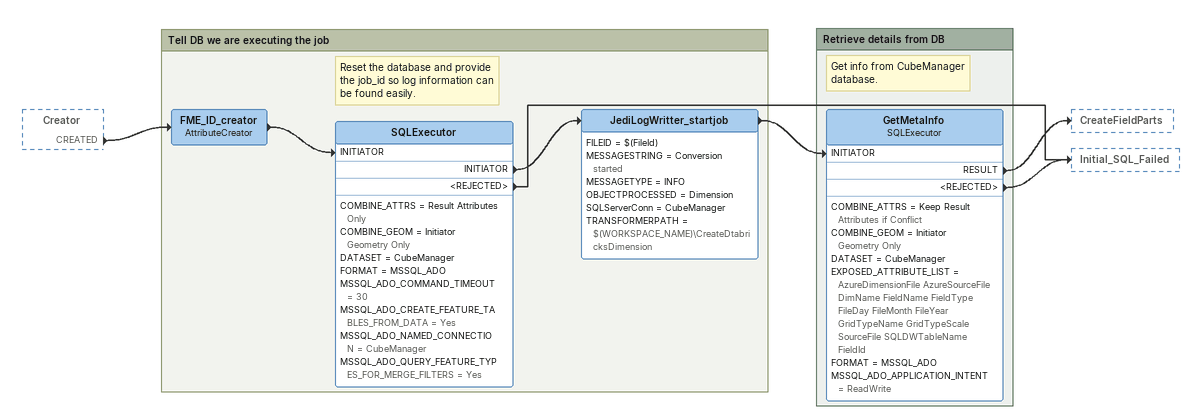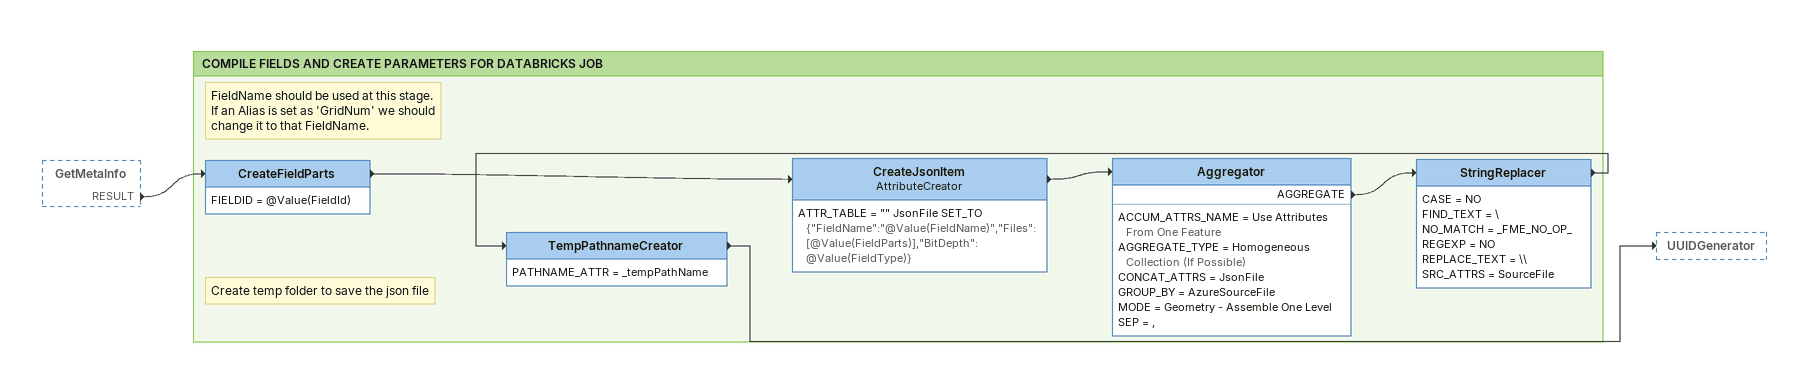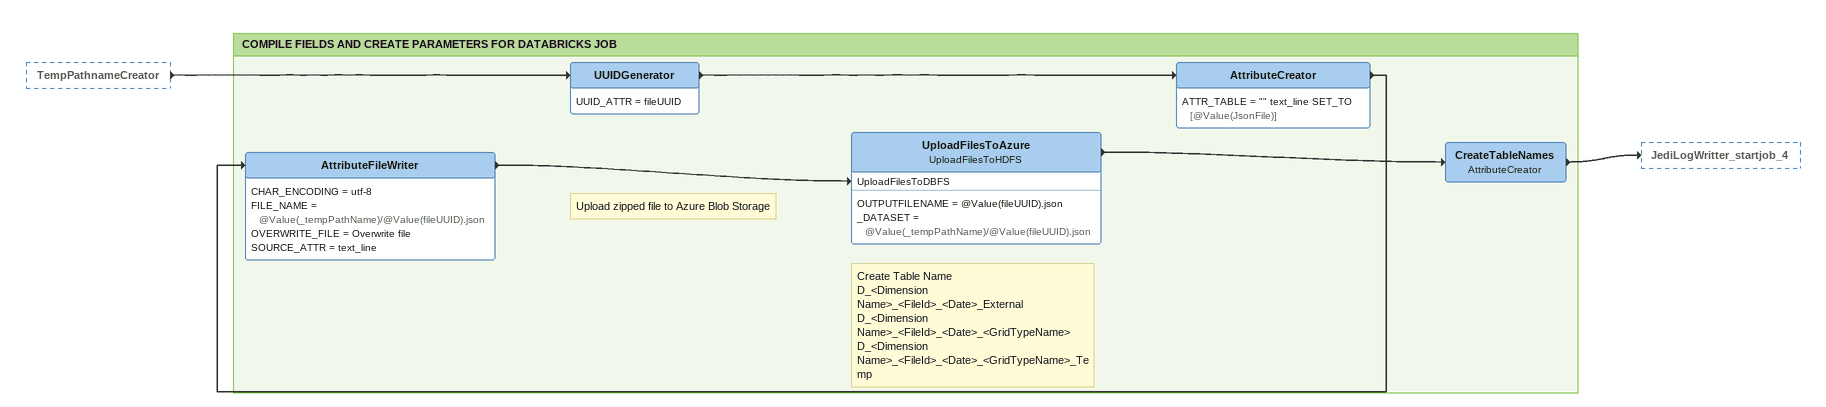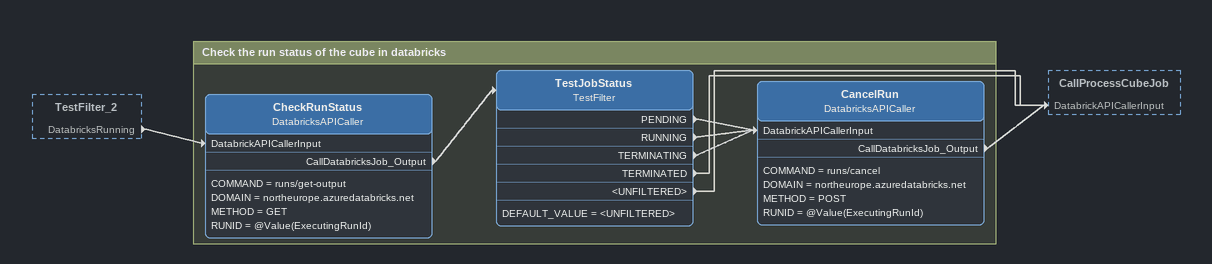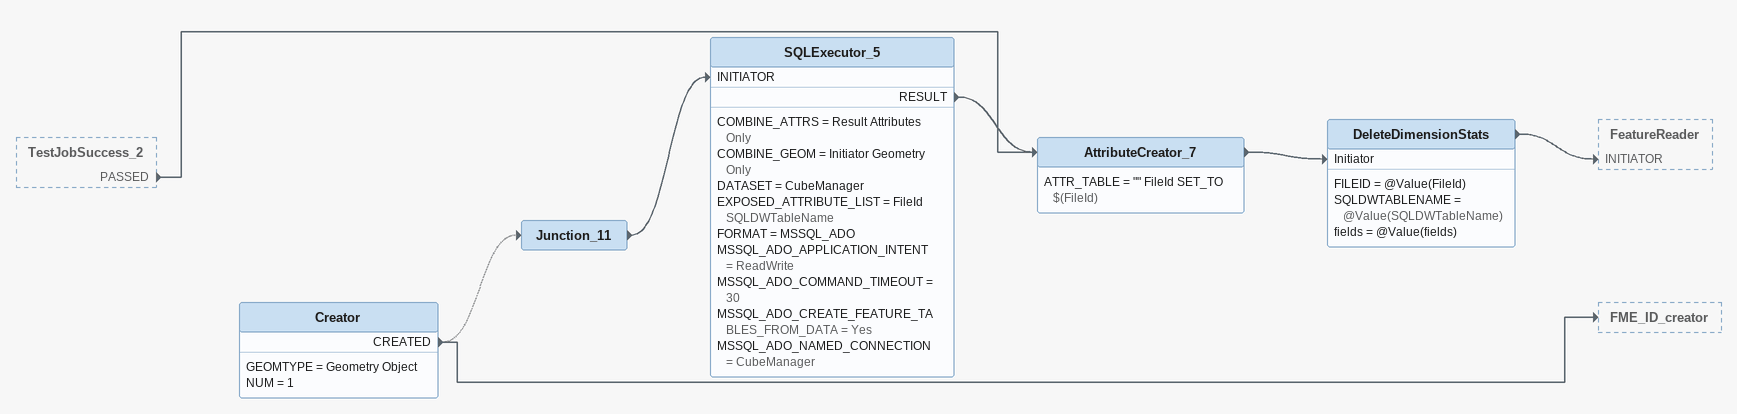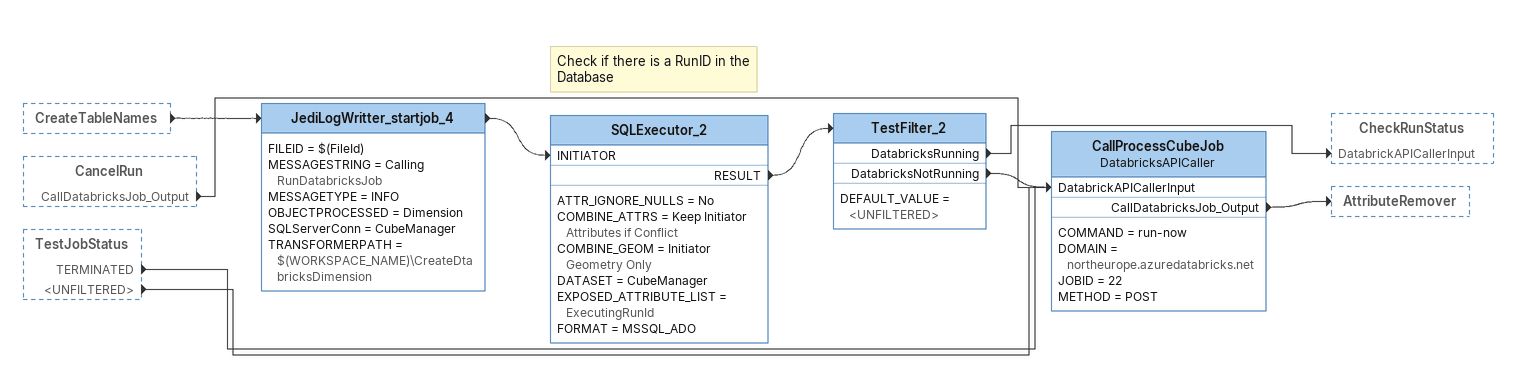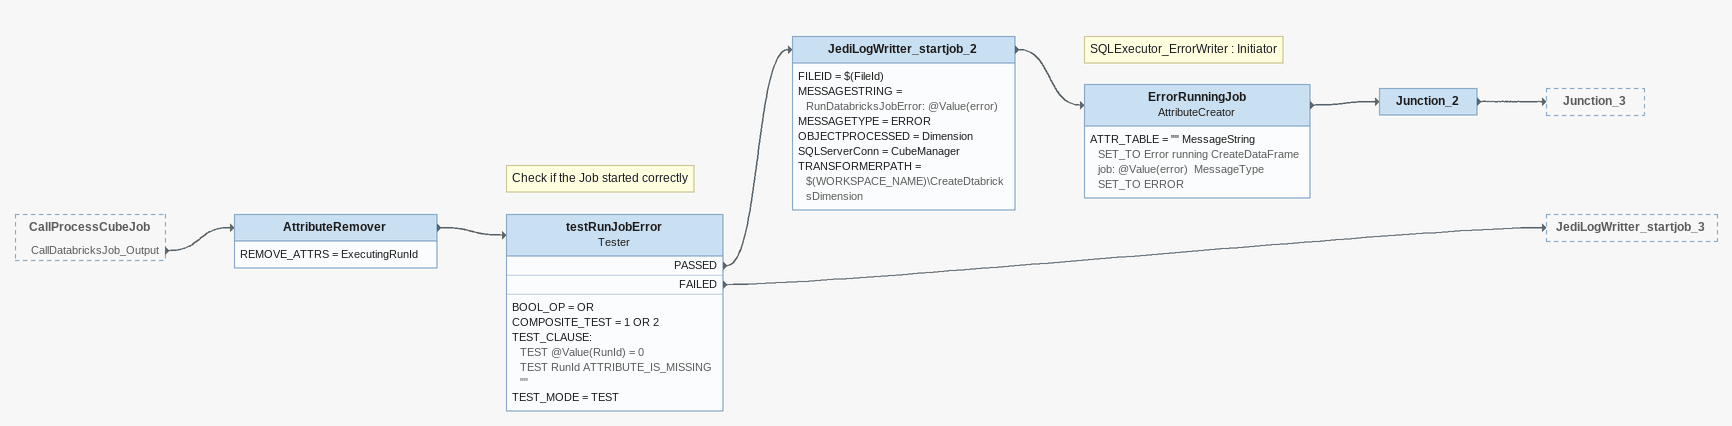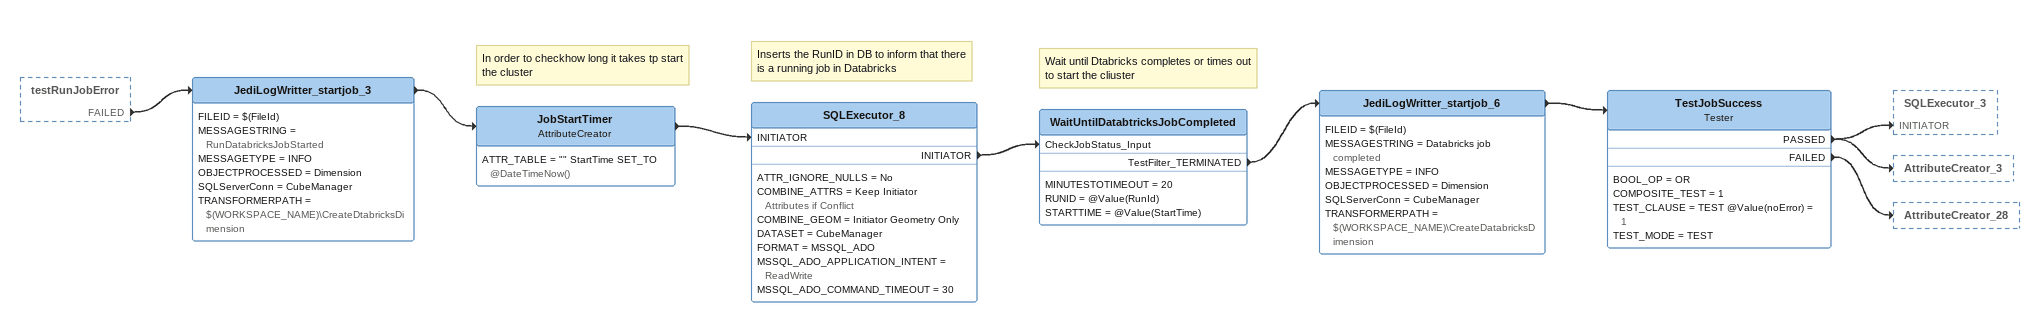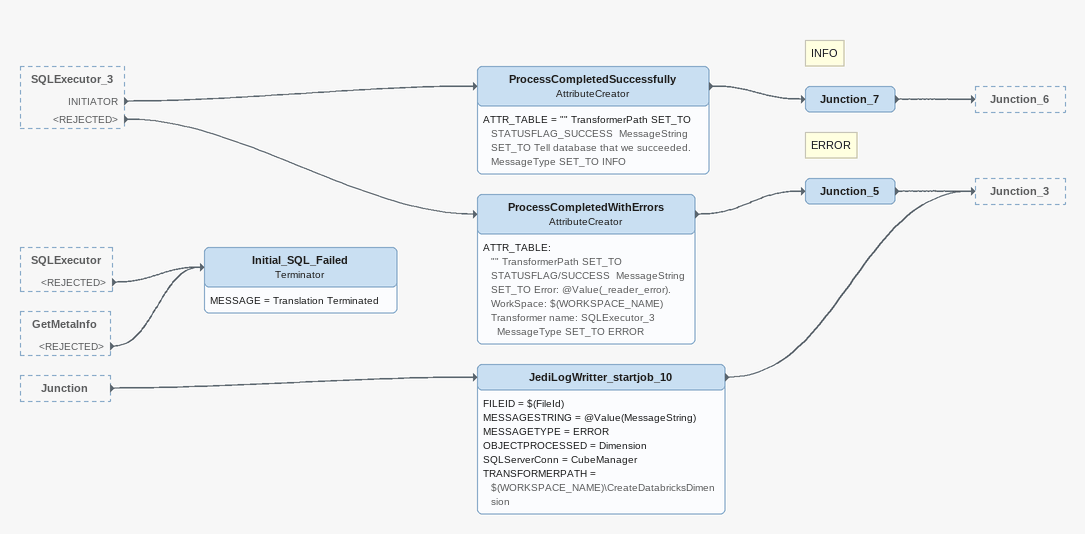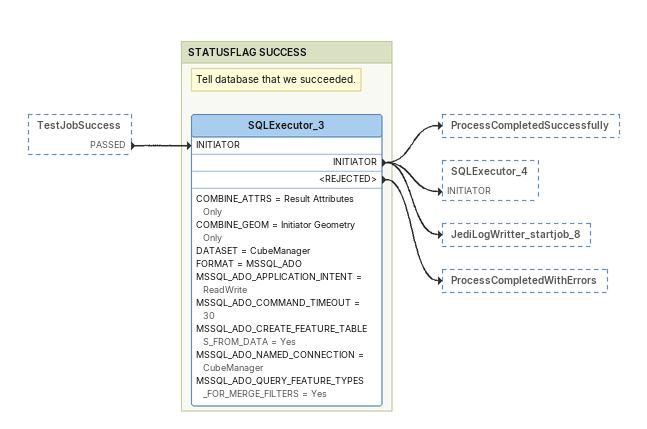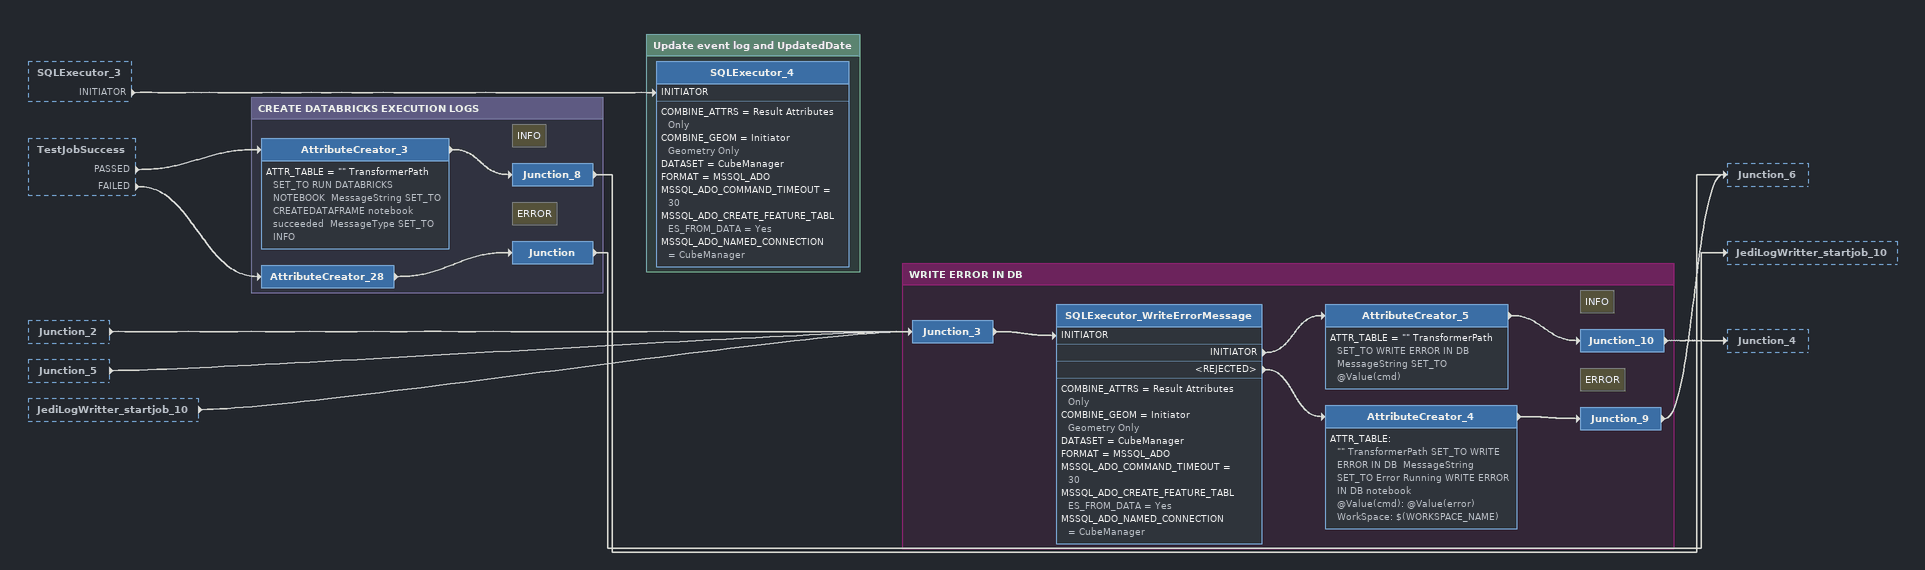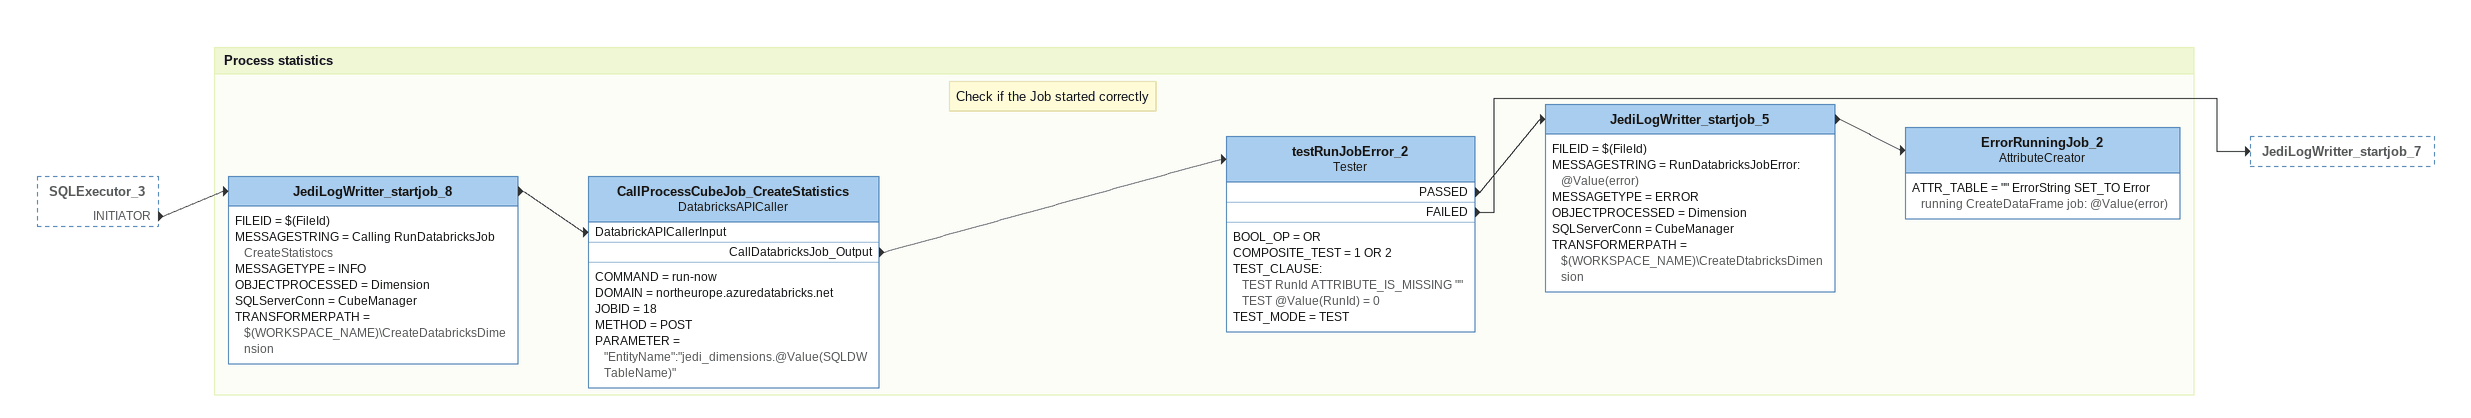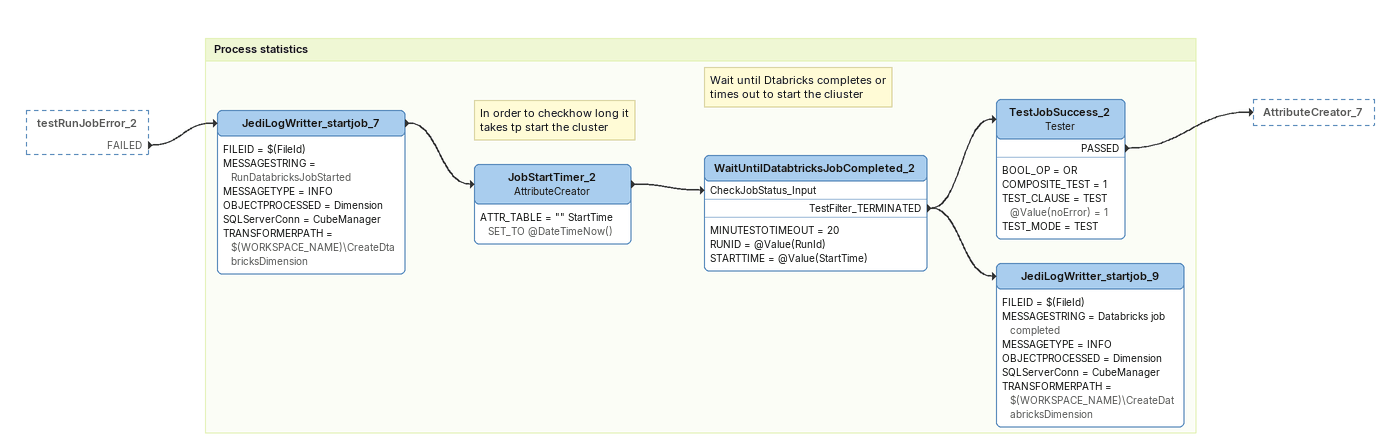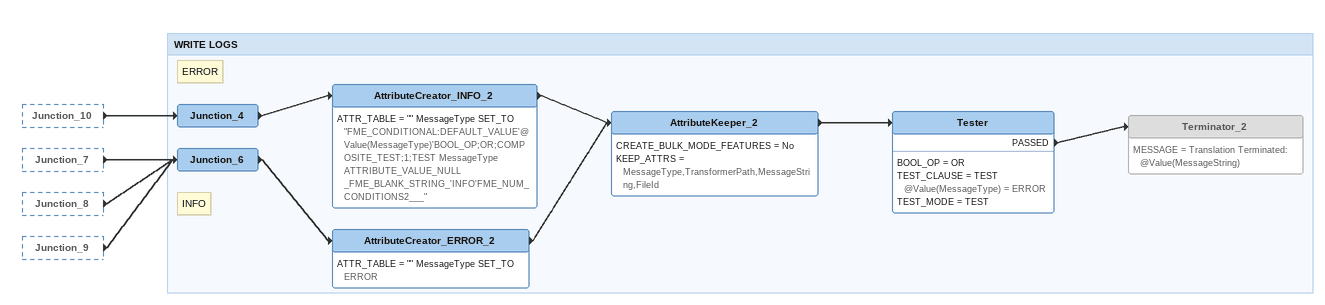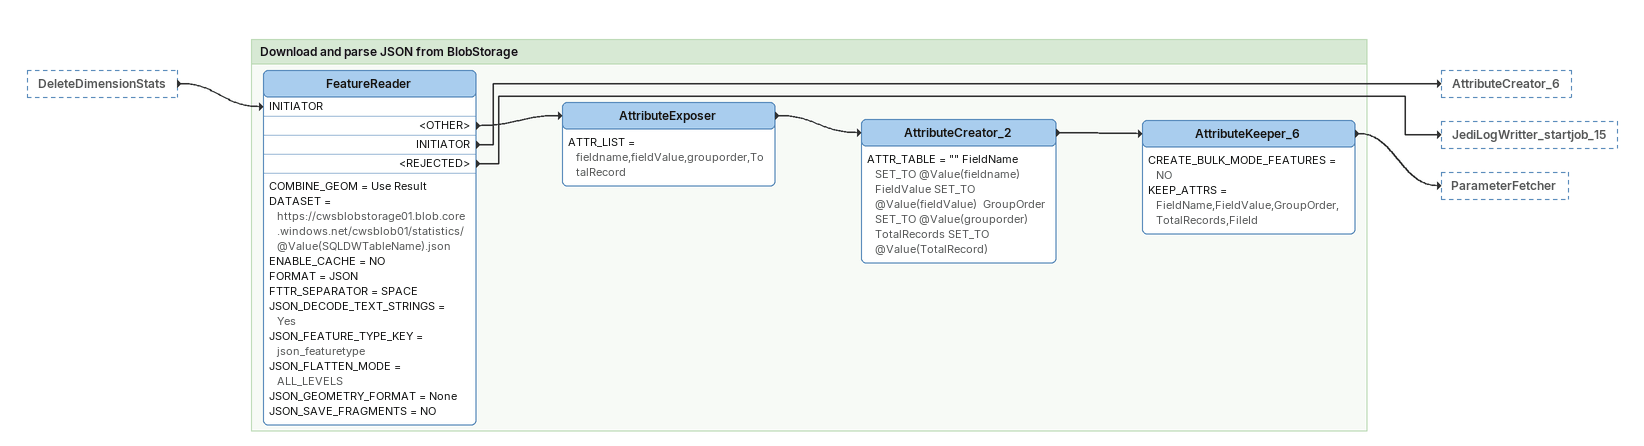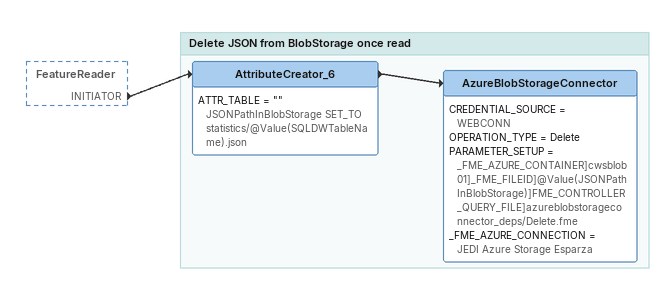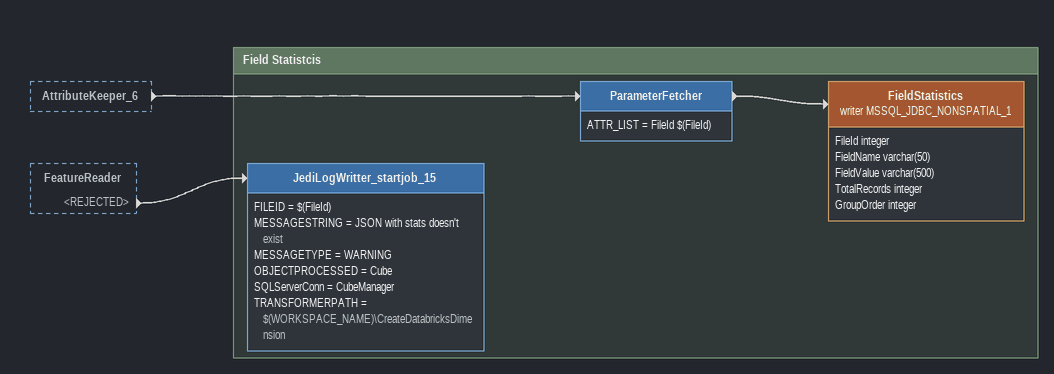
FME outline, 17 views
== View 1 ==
Creator [outside]
    CREATED -> FME_ID_creator

Bookmark: Tell DB we are executing the job
FME_ID_creator: AttributeCreator
    -> SQLExecutor [INITIATOR]
Note: Reset the database and provide the job_id so log information can be found easily.
SQLExecutor
    COMBINE_ATTRS = Result Attributes Only
    COMBINE_GEOM = Initiator Geometry Only
    DATASET = CubeManager
    FORMAT = MSSQL_ADO
    MSSQL_ADO_COMMAND_TIMEOUT = 30
    MSSQL_ADO_CREATE_FEATURE_TABLES_FROM_DATA = Yes
    MSSQL_ADO_NAMED_CONNECTION = CubeManager
    MSSQL_ADO_QUERY_FEATURE_TYPES_FOR_MERGE_FILTERS = Yes
    INITIATOR -> JediLogWritter_startjob
    <REJECTED> -> Initial_SQL_Failed
JediLogWritter_startjob
    FILEID = $(FileId)
    MESSAGESTRING = Conversion started
    MESSAGETYPE = INFO
    OBJECTPROCESSED = Dimension
    SQLServerConn = CubeManager
    TRANSFORMERPATH = $(WORKSPACE_NAME)\CreateDtabricksDimension
    -> GetMetaInfo [INITIATOR]

Bookmark: Retrieve details from DB
Note: Get info from CubeManager database.
GetMetaInfo: SQLExecutor
    COMBINE_ATTRS = Keep Result Attributes if Conflict
    COMBINE_GEOM = Initiator Geometry Only
    DATASET = CubeManager
    EXPOSED_ATTRIBUTE_LIST = AzureDimensionFile AzureSourceFile DimName FieldName FieldType FileDay FileMonth FileYear GridTypeName GridTypeScale SourceFile SQLDWTableName FieldId
    FORMAT = MSSQL_ADO
    MSSQL_ADO_APPLICATION_INTENT = ReadWrite
    RESULT -> CreateFieldParts
    <REJECTED> -> Initial_SQL_Failed

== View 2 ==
GetMetaInfo [outside]
    RESULT -> CreateFieldParts

Bookmark: COMPILE FIELDS AND CREATE PARAMETERS FOR DATABRICKS JOB
Note: FieldName should be used at this stage. / If an Alias is set as 'GridNum' we should change it to that FieldName.
CreateFieldParts
    FIELDID = @Value(FieldId)
    -> CreateJsonItem
CreateJsonItem: AttributeCreator
    ATTR_TABLE = "" JsonFile SET_TO {"FieldName":"@Value(FieldName)","Files":[@Value(FieldParts)],"BitDepth": @Value(FieldType)}
    -> Aggregator
Aggregator
    ACCUM_ATTRS_NAME = Use Attributes From One Feature
    AGGREGATE_TYPE = Homogeneous Collection (If Possible)
    CONCAT_ATTRS = JsonFile
    GROUP_BY = AzureSourceFile
    MODE = Geometry - Assemble One Level
    SEP = ,
    AGGREGATE -> StringReplacer
StringReplacer
    CASE = NO
    FIND_TEXT = \
    NO_MATCH = _FME_NO_OP_
    REGEXP = NO
    REPLACE_TEXT = \\
    SRC_ATTRS = SourceFile
    -> TempPathnameCreator
Note: Create temp folder to save the json file
TempPathnameCreator
    PATHNAME_ATTR = _tempPathName
    -> UUIDGenerator

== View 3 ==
TempPathnameCreator [outside]
    -> UUIDGenerator

Bookmark: COMPILE FIELDS AND CREATE PARAMETERS FOR DATABRICKS JOB
UUIDGenerator
    UUID_ATTR = fileUUID
    -> AttributeCreator
AttributeCreator
    ATTR_TABLE = "" text_line SET_TO [@Value(JsonFile)]
    -> AttributeFileWriter
AttributeFileWriter
    CHAR_ENCODING = utf-8
    FILE_NAME = @Value(_tempPathName)/@Value(fileUUID).json
    OVERWRITE_FILE = Overwrite file
    SOURCE_ATTR = text_line
    -> UploadFilesToAzure [UploadFilesToDBFS]
Note: Upload zipped file to Azure Blob Storage
UploadFilesToAzure: UploadFilesToHDFS
    OUTPUTFILENAME = @Value(fileUUID).json
    _DATASET = @Value(_tempPathName)/@Value(fileUUID).json
    -> CreateTableNames
Note: Create Table Name / D_<Dimension Name>_<FileId>_<Date>_External / D_<Dimension Name>_<FileId>_<Date>_<GridTypeName> / D_<Dimension Name>_<FileId>_<Date>_<GridTypeName>_Temp
CreateTableNames: AttributeCreator
    -> JediLogWritter_startjob_4

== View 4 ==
TestFilter_2 [outside]
    DatabricksRunning -> CheckRunStatus [DatabrickAPICallerInput]

Bookmark: Check the run status of the cube in databricks
CheckRunStatus: DatabricksAPICaller
    COMMAND = runs/get-output
    DOMAIN = northeurope.azuredatabricks.net
    METHOD = GET
    RUNID = @Value(ExecutingRunId)
    CallDatabricksJob_Output -> TestJobStatus
TestJobStatus: TestFilter
    DEFAULT_VALUE = <UNFILTERED>
    PENDING -> CancelRun [DatabrickAPICallerInput]
    RUNNING -> CancelRun [DatabrickAPICallerInput]
    TERMINATING -> CancelRun [DatabrickAPICallerInput]
    TERMINATED -> CallProcessCubeJob [DatabrickAPICallerInput]
    <UNFILTERED> -> CallProcessCubeJob [DatabrickAPICallerInput]
CancelRun: DatabricksAPICaller
    COMMAND = runs/cancel
    DOMAIN = northeurope.azuredatabricks.net
    METHOD = POST
    RUNID = @Value(ExecutingRunId)
    CallDatabricksJob_Output -> CallProcessCubeJob [DatabrickAPICallerInput]

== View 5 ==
TestJobSuccess_2 [outside]
    PASSED -> AttributeCreator_7
Creator
    GEOMTYPE = Geometry Object
    NUM = 1
    CREATED -> Junction_11 [off]
    CREATED -> FME_ID_creator
Junction_11
    -> SQLExecutor_5 [INITIATOR]
SQLExecutor_5
    COMBINE_ATTRS = Result Attributes Only
    COMBINE_GEOM = Initiator Geometry Only
    DATASET = CubeManager
    EXPOSED_ATTRIBUTE_LIST = FileId SQLDWTableName
    FORMAT = MSSQL_ADO
    MSSQL_ADO_APPLICATION_INTENT = ReadWrite
    MSSQL_ADO_COMMAND_TIMEOUT = 30
    MSSQL_ADO_CREATE_FEATURE_TABLES_FROM_DATA = Yes
    MSSQL_ADO_NAMED_CONNECTION = CubeManager
    RESULT -> AttributeCreator_7
AttributeCreator_7
    ATTR_TABLE = "" FileId SET_TO $(FileId)
    -> DeleteDimensionStats [Initiator]
DeleteDimensionStats
    FILEID = @Value(FileId)
    SQLDWTABLENAME = @Value(SQLDWTableName)
    fields = @Value(fields)
    -> FeatureReader [INITIATOR]

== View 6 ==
CreateTableNames [outside]
    -> JediLogWritter_startjob_4
CancelRun [outside]
    CallDatabricksJob_Output -> CallProcessCubeJob [DatabrickAPICallerInput]
TestJobStatus [outside]
    TERMINATED -> CallProcessCubeJob [DatabrickAPICallerInput]
    <UNFILTERED> -> CallProcessCubeJob [DatabrickAPICallerInput]
JediLogWritter_startjob_4
    FILEID = $(FileId)
    MESSAGESTRING = Calling RunDatabricksJob
    MESSAGETYPE = INFO
    OBJECTPROCESSED = Dimension
    SQLServerConn = CubeManager
    TRANSFORMERPATH = $(WORKSPACE_NAME)\CreateDtabricksDimension
    -> SQLExecutor_2 [INITIATOR]
Note: Check if there is a RunID in the Database
SQLExecutor_2
    ATTR_IGNORE_NULLS = No
    COMBINE_ATTRS = Keep Initiator Attributes if Conflict
    COMBINE_GEOM = Initiator Geometry Only
    DATASET = CubeManager
    EXPOSED_ATTRIBUTE_LIST = ExecutingRunId
    FORMAT = MSSQL_ADO
    RESULT -> TestFilter_2
TestFilter_2
    DEFAULT_VALUE = <UNFILTERED>
    DatabricksRunning -> CheckRunStatus [DatabrickAPICallerInput]
    DatabricksNotRunning -> CallProcessCubeJob [DatabrickAPICallerInput]
CallProcessCubeJob: DatabricksAPICaller
    COMMAND = run-now
    DOMAIN = northeurope.azuredatabricks.net
    JOBID = 22
    METHOD = POST
    CallDatabricksJob_Output -> AttributeRemover

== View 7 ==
CallProcessCubeJob [outside]
    CallDatabricksJob_Output -> AttributeRemover
AttributeRemover
    REMOVE_ATTRS = ExecutingRunId
    -> testRunJobError
Note: Check if the Job started correctly
testRunJobError: Tester
    BOOL_OP = OR
    COMPOSITE_TEST = 1 OR 2
    TEST_CLAUSE:
      TEST @Value(RunId) = 0
      TEST RunId ATTRIBUTE_IS_MISSING ""
    TEST_MODE = TEST
    PASSED -> JediLogWritter_startjob_2
    FAILED -> JediLogWritter_startjob_3
JediLogWritter_startjob_2
    FILEID = $(FileId)
    MESSAGESTRING = RunDatabricksJobError: @Value(error)
    MESSAGETYPE = ERROR
    OBJECTPROCESSED = Dimension
    SQLServerConn = CubeManager
    TRANSFORMERPATH = $(WORKSPACE_NAME)\CreateDtabricksDimension
    -> ErrorRunningJob
ErrorRunningJob: AttributeCreator
    ATTR_TABLE = "" MessageString SET_TO Error running CreateDataFrame job: @Value(error)  MessageType SET_TO ERROR
    -> Junction_2
Note: SQLExecutor_ErrorWriter : Initiator
Junction_2
    -> Junction_3

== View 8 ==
testRunJobError [outside]
    FAILED -> JediLogWritter_startjob_3
JediLogWritter_startjob_3
    FILEID = $(FileId)
    MESSAGESTRING = RunDatabricksJobStarted
    MESSAGETYPE = INFO
    OBJECTPROCESSED = Dimension
    SQLServerConn = CubeManager
    TRANSFORMERPATH = $(WORKSPACE_NAME)\CreateDtabricksDimension
    -> JobStartTimer
Note: In order to checkhow long it takes tp start the cluster
JobStartTimer: AttributeCreator
    ATTR_TABLE = "" StartTime SET_TO @DateTimeNow()
    -> SQLExecutor_8 [INITIATOR]
Note: Inserts the RunID in DB to inform that there is a running job in Databricks
SQLExecutor_8
    ATTR_IGNORE_NULLS = No
    COMBINE_ATTRS = Keep Initiator Attributes if Conflict
    COMBINE_GEOM = Initiator Geometry Only
    DATASET = CubeManager
    FORMAT = MSSQL_ADO
    MSSQL_ADO_APPLICATION_INTENT = ReadWrite
    MSSQL_ADO_COMMAND_TIMEOUT = 30
    INITIATOR -> WaitUntilDatabtricksJobCompleted [CheckJobStatus_Input]
Note: Wait until Dtabricks completes or times out to start the cliuster
WaitUntilDatabtricksJobCompleted
    MINUTESTOTIMEOUT = 20
    RUNID = @Value(RunId)
    STARTTIME = @Value(StartTime)
    TestFilter_TERMINATED -> JediLogWritter_startjob_6
JediLogWritter_startjob_6
    FILEID = $(FileId)
    MESSAGESTRING = Databricks job completed
    MESSAGETYPE = INFO
    OBJECTPROCESSED = Dimension
    SQLServerConn = CubeManager
    TRANSFORMERPATH = $(WORKSPACE_NAME)\CreateDatabricksDimension
    -> TestJobSuccess
TestJobSuccess: Tester
    BOOL_OP = OR
    COMPOSITE_TEST = 1
    TEST_CLAUSE = TEST @Value(noError) = 1
    TEST_MODE = TEST
    PASSED -> SQLExecutor_3 [INITIATOR]
    PASSED -> AttributeCreator_3
    FAILED -> AttributeCreator_28

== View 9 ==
SQLExecutor_3 [outside]
    INITIATOR -> ProcessCompletedSuccessfully
    <REJECTED> -> ProcessCompletedWithErrors
SQLExecutor [outside]
    <REJECTED> -> Initial_SQL_Failed
GetMetaInfo [outside]
    <REJECTED> -> Initial_SQL_Failed
Junction [outside]
    -> JediLogWritter_startjob_10
ProcessCompletedSuccessfully: AttributeCreator
    ATTR_TABLE = "" TransformerPath SET_TO STATUSFLAG_SUCCESS  MessageString SET_TO Tell database that we succeeded.  MessageType SET_TO INFO
    -> Junction_7
Note: INFO
Junction_7
    -> Junction_6
ProcessCompletedWithErrors: AttributeCreator
    ATTR_TABLE:
      "" TransformerPath SET_TO STATUSFLAG/SUCCESS  MessageString SET_TO Error: @Value(_reader_error).
      WorkSpace: $(WORKSPACE_NAME)
      Transformer name: SQLExecutor_3
        MessageType SET_TO ERROR
    -> Junction_5
Note: ERROR
Junction_5
    -> Junction_3
JediLogWritter_startjob_10
    FILEID = $(FileId)
    MESSAGESTRING = @Value(MessageString)
    MESSAGETYPE = ERROR
    OBJECTPROCESSED = Dimension
    SQLServerConn = CubeManager
    TRANSFORMERPATH = $(WORKSPACE_NAME)\CreateDatabricksDimension
    -> Junction_3
Initial_SQL_Failed: Terminator
    MESSAGE = Translation Terminated

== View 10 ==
TestJobSuccess [outside]
    PASSED -> SQLExecutor_3 [INITIATOR]

Bookmark: STATUSFLAG SUCCESS
Note: Tell database that we succeeded.
SQLExecutor_3
    COMBINE_ATTRS = Result Attributes Only
    COMBINE_GEOM = Initiator Geometry Only
    DATASET = CubeManager
    FORMAT = MSSQL_ADO
    MSSQL_ADO_APPLICATION_INTENT = ReadWrite
    MSSQL_ADO_COMMAND_TIMEOUT = 30
    MSSQL_ADO_CREATE_FEATURE_TABLES_FROM_DATA = Yes
    MSSQL_ADO_NAMED_CONNECTION = CubeManager
    MSSQL_ADO_QUERY_FEATURE_TYPES_FOR_MERGE_FILTERS = Yes
    INITIATOR -> ProcessCompletedSuccessfully
    INITIATOR -> SQLExecutor_4 [INITIATOR]
    INITIATOR -> JediLogWritter_startjob_8
    <REJECTED> -> ProcessCompletedWithErrors

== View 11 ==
SQLExecutor_3 [outside]
    INITIATOR -> SQLExecutor_4 [INITIATOR]
TestJobSuccess [outside]
    PASSED -> AttributeCreator_3
    FAILED -> AttributeCreator_28
Junction_2 [outside]
    -> Junction_3
Junction_5 [outside]
    -> Junction_3
JediLogWritter_startjob_10 [outside]
    -> Junction_3

Bookmark: Update event log and UpdatedDate
SQLExecutor_4
    COMBINE_ATTRS = Result Attributes Only
    COMBINE_GEOM = Initiator Geometry Only
    DATASET = CubeManager
    FORMAT = MSSQL_ADO
    MSSQL_ADO_COMMAND_TIMEOUT = 30
    MSSQL_ADO_CREATE_FEATURE_TABLES_FROM_DATA = Yes
    MSSQL_ADO_NAMED_CONNECTION = CubeManager

Bookmark: CREATE DATABRICKS EXECUTION LOGS
AttributeCreator_3
    ATTR_TABLE = "" TransformerPath SET_TO RUN DATABRICKS NOTEBOOK  MessageString SET_TO CREATEDATAFRAME notebook succeeded  MessageType SET_TO INFO
    -> Junction_8
Note: INFO
Junction_8
    -> Junction_6
AttributeCreator_28
    -> Junction
Note: ERROR
Junction
    -> JediLogWritter_startjob_10

Bookmark: WRITE ERROR IN DB
Junction_3
    -> SQLExecutor_WriteErrorMessage [INITIATOR]
SQLExecutor_WriteErrorMessage
    COMBINE_ATTRS = Result Attributes Only
    COMBINE_GEOM = Initiator Geometry Only
    DATASET = CubeManager
    FORMAT = MSSQL_ADO
    MSSQL_ADO_COMMAND_TIMEOUT = 30
    MSSQL_ADO_CREATE_FEATURE_TABLES_FROM_DATA = Yes
    MSSQL_ADO_NAMED_CONNECTION = CubeManager
    INITIATOR -> AttributeCreator_5
    <REJECTED> -> AttributeCreator_4
AttributeCreator_5
    ATTR_TABLE = "" TransformerPath SET_TO WRITE ERROR IN DB  MessageString SET_TO @Value(cmd)
    -> Junction_10
Note: INFO
Junction_10
    -> Junction_4
AttributeCreator_4
    ATTR_TABLE:
      "" TransformerPath SET_TO WRITE ERROR IN DB  MessageString SET_TO Error Running WRITE ERROR IN DB notebook
      @Value(cmd): @Value(error)
      WorkSpace: $(WORKSPACE_NAME)
    -> Junction_9
Note: ERROR
Junction_9
    -> Junction_6

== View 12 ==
SQLExecutor_3 [outside]
    INITIATOR -> JediLogWritter_startjob_8

Bookmark: Process statistics
JediLogWritter_startjob_8
    FILEID = $(FileId)
    MESSAGESTRING = Calling RunDatabricksJob CreateStatistocs
    MESSAGETYPE = INFO
    OBJECTPROCESSED = Dimension
    SQLServerConn = CubeManager
    TRANSFORMERPATH = $(WORKSPACE_NAME)\CreateDatabricksDimension
    -> CallProcessCubeJob_CreateStatistics [DatabrickAPICallerInput]
CallProcessCubeJob_CreateStatistics: DatabricksAPICaller
    COMMAND = run-now
    DOMAIN = northeurope.azuredatabricks.net
    JOBID = 18
    METHOD = POST
    PARAMETER = "EntityName":"jedi_dimensions.@Value(SQLDWTableName)"
    CallDatabricksJob_Output -> testRunJobError_2
Note: Check if the Job started correctly
testRunJobError_2: Tester
    BOOL_OP = OR
    COMPOSITE_TEST = 1 OR 2
    TEST_CLAUSE:
      TEST RunId ATTRIBUTE_IS_MISSING ""
      TEST @Value(RunId) = 0
    TEST_MODE = TEST
    PASSED -> JediLogWritter_startjob_5
    FAILED -> JediLogWritter_startjob_7
JediLogWritter_startjob_5
    FILEID = $(FileId)
    MESSAGESTRING = RunDatabricksJobError: @Value(error)
    MESSAGETYPE = ERROR
    OBJECTPROCESSED = Dimension
    SQLServerConn = CubeManager
    TRANSFORMERPATH = $(WORKSPACE_NAME)\CreateDtabricksDimension
    -> ErrorRunningJob_2
ErrorRunningJob_2: AttributeCreator
    ATTR_TABLE = "" ErrorString SET_TO Error running CreateDataFrame job: @Value(error)

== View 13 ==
testRunJobError_2 [outside]
    FAILED -> JediLogWritter_startjob_7

Bookmark: Process statistics
JediLogWritter_startjob_7
    FILEID = $(FileId)
    MESSAGESTRING = RunDatabricksJobStarted
    MESSAGETYPE = INFO
    OBJECTPROCESSED = Dimension
    SQLServerConn = CubeManager
    TRANSFORMERPATH = $(WORKSPACE_NAME)\CreateDtabricksDimension
    -> JobStartTimer_2
Note: In order to checkhow long it takes tp start the cluster
JobStartTimer_2: AttributeCreator
    ATTR_TABLE = "" StartTime SET_TO @DateTimeNow()
    -> WaitUntilDatabtricksJobCompleted_2 [CheckJobStatus_Input]
Note: Wait until Dtabricks completes or times out to start the cliuster
WaitUntilDatabtricksJobCompleted_2
    MINUTESTOTIMEOUT = 20
    RUNID = @Value(RunId)
    STARTTIME = @Value(StartTime)
    TestFilter_TERMINATED -> TestJobSuccess_2
    TestFilter_TERMINATED -> JediLogWritter_startjob_9
TestJobSuccess_2: Tester
    BOOL_OP = OR
    COMPOSITE_TEST = 1
    TEST_CLAUSE = TEST @Value(noError) = 1
    TEST_MODE = TEST
    PASSED -> AttributeCreator_7
JediLogWritter_startjob_9
    FILEID = $(FileId)
    MESSAGESTRING = Databricks job completed
    MESSAGETYPE = INFO
    OBJECTPROCESSED = Dimension
    SQLServerConn = CubeManager
    TRANSFORMERPATH = $(WORKSPACE_NAME)\CreateDatabricksDimension

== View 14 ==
Junction_10 [outside]
    -> Junction_4
Junction_7 [outside]
    -> Junction_6
Junction_8 [outside]
    -> Junction_6
Junction_9 [outside]
    -> Junction_6

Bookmark: WRITE LOGS
Note: ERROR
Junction_4
    -> AttributeCreator_INFO_2
AttributeCreator_INFO_2
    ATTR_TABLE = "" MessageType SET_TO "FME_CONDITIONAL:DEFAULT_VALUE'@Value(MessageType)'BOOL_OP;OR;COMPOSITE_TEST;1;TEST MessageType ATTRIBUTE_VALUE_NULL _FME_BLANK_STRING_'INFO'FME_NUM_CONDITIONS2___"
    -> AttributeKeeper_2
Note: INFO
Junction_6
    -> AttributeCreator_ERROR_2
AttributeCreator_ERROR_2
    ATTR_TABLE = "" MessageType SET_TO ERROR
    -> AttributeKeeper_2
AttributeKeeper_2
    CREATE_BULK_MODE_FEATURES = No
    KEEP_ATTRS = MessageType,TransformerPath,MessageString,FileId
    -> Tester
Tester
    BOOL_OP = OR
    TEST_CLAUSE = TEST @Value(MessageType) = ERROR
    TEST_MODE = TEST
    PASSED -> Terminator_2
Terminator_2 [off]
    MESSAGE = Translation Terminated: @Value(MessageString)

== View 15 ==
DeleteDimensionStats [outside]
    -> FeatureReader [INITIATOR]

Bookmark: Download and parse JSON from BlobStorage
FeatureReader
    COMBINE_GEOM = Use Result
    DATASET = https://cwsblobstorage01.blob.core.windows.net/cwsblob01/statistics/@Value(SQLDWTableName).json
    ENABLE_CACHE = NO
    FORMAT = JSON
    FTTR_SEPARATOR = SPACE
    JSON_DECODE_TEXT_STRINGS = Yes
    JSON_FEATURE_TYPE_KEY = json_featuretype
    JSON_FLATTEN_MODE = ALL_LEVELS
    JSON_GEOMETRY_FORMAT = None
    JSON_SAVE_FRAGMENTS = NO
    <OTHER> -> AttributeExposer
    INITIATOR -> AttributeCreator_6
    <REJECTED> -> JediLogWritter_startjob_15
AttributeExposer
    ATTR_LIST = fieldname,fieldValue,grouporder,TotalRecord
    -> AttributeCreator_2
AttributeCreator_2
    ATTR_TABLE = "" FieldName SET_TO @Value(fieldname)  FieldValue SET_TO @Value(fieldValue)  GroupOrder SET_TO @Value(grouporder)  TotalRecords SET_TO @Value(TotalRecord)
    -> AttributeKeeper_6
AttributeKeeper_6
    CREATE_BULK_MODE_FEATURES = NO
    KEEP_ATTRS = FieldName,FieldValue,GroupOrder,TotalRecords,FileId
    -> ParameterFetcher

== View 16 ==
FeatureReader [outside]
    INITIATOR -> AttributeCreator_6

Bookmark: Delete JSON from BlobStorage once read
AttributeCreator_6
    ATTR_TABLE = "" JSONPathInBlobStorage SET_TO statistics/@Value(SQLDWTableName).json
    -> AzureBlobStorageConnector
AzureBlobStorageConnector
    CREDENTIAL_SOURCE = WEBCONN
    OPERATION_TYPE = Delete
    PARAMETER_SETUP = _FME_AZURE_CONTAINER]cwsblob01]_FME_FILEID]@Value(JSONPathInBlobStorage)]FME_CONTROLLER_QUERY_FILE]azureblobstorageconnector_deps/Delete.fme
    _FME_AZURE_CONNECTION = JEDI Azure Storage Esparza

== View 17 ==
AttributeKeeper_6 [outside]
    -> ParameterFetcher
FeatureReader [outside]
    <REJECTED> -> JediLogWritter_startjob_15

Bookmark: Field Statistcis
ParameterFetcher
    ATTR_LIST = FileId $(FileId)
    -> FieldStatistics (writer MSSQL_JDBC_NONSPATIAL_1)
FieldStatistics (writer MSSQL_JDBC_NONSPATIAL_1)
    attributes: FileId integer, FieldName varchar(50), FieldValue varchar(500), TotalRecords integer, GroupOrder integer
JediLogWritter_startjob_15
    FILEID = $(FileId)
    MESSAGESTRING = JSON with stats doesn't exist
    MESSAGETYPE = WARNING
    OBJECTPROCESSED = Cube
    SQLServerConn = CubeManager
    TRANSFORMERPATH = $(WORKSPACE_NAME)\CreateDatabricksDimension
